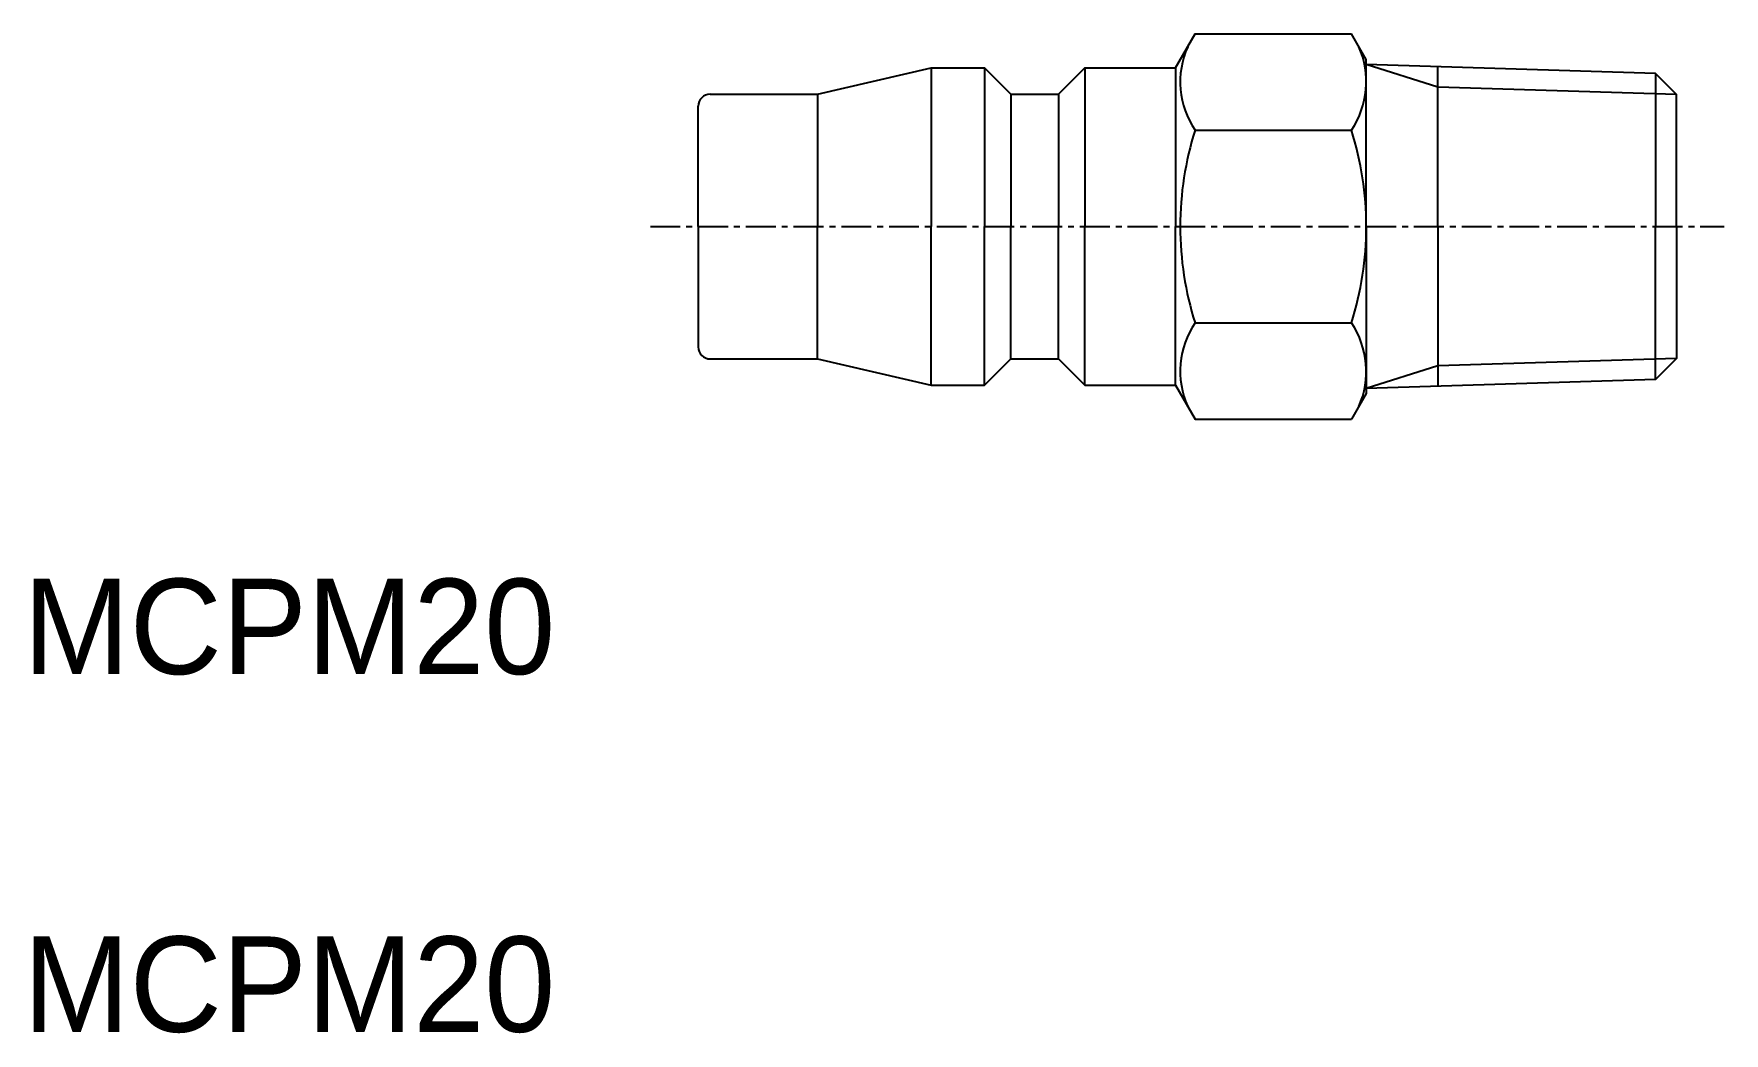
# Model space of a CAD drawing. Extents: x 94.7 to 165.6, y 34.1 to 76.
import ezdxf

# ---------------------------------------------------------------- set-up
doc = ezdxf.new("R2010")
doc.units = 0
doc.linetypes.add('CENTER', pattern=[2, 1.25, -0.25, 0.25, -0.25])
doc.layers.get('0').update_dxf_attribs({"linetype": 'CONTINUOUS'})
doc.layers.add('CENTER', color=1, linetype='CENTER')

msp = doc.modelspace()

# ---------------------------------------------------------------- linework, layer by layer
at = {"color": 7, "linetype": 'CONTINUOUS'}
for p, q in [((143.727, 75.989), (149.948, 75.989)), ((132.338, 74.556), (132.338, 67.906)), ((134.573, 74.556), (134.573, 67.906)), ((138.773, 74.556), (138.773, 67.906)), ((142.573, 74.556), (142.573, 67.906)), ((150.573, 67.906), (150.573, 74.703)), ((153.573, 67.906), (153.573, 74.61)), ((162.69, 74.325), (162.69, 67.906)), ((127.573, 73.456), (127.573, 67.906)), ((135.673, 73.456), (135.673, 67.906)), ((137.673, 73.456), (137.673, 67.906)), ((122.573, 67.906), (122.573, 72.956)), ((143.401, 71.948), (149.948, 71.948)), ((122.573, 67.906), (122.573, 62.856)), ((127.573, 62.356), (127.573, 67.906)), ((132.338, 61.256), (132.338, 67.906)), ((134.573, 61.256), (134.573, 67.906)), ((135.673, 62.356), (135.673, 67.906)), ((137.673, 62.356), (137.673, 67.906)), ((138.773, 61.256), (138.773, 67.906)), ((142.573, 61.256), (142.573, 67.906)), ((150.573, 67.906), (150.573, 61.109)), ((153.573, 67.906), (153.573, 61.203)), ((162.69, 61.488), (162.69, 67.906)), ((143.401, 63.865), (149.948, 63.865)), ((143.727, 59.824), (149.948, 59.824))]:
    msp.add_line(p, q, dxfattribs=at)
for points in [[(123.073, 73.456), (127.573, 73.456), (132.338, 74.556), (134.573, 74.556), (135.673, 73.456), (137.673, 73.456), (138.773, 74.556), (142.33, 74.556), (142.573, 74.556), (143.401, 75.989), (143.727, 75.989)], [(150.573, 67.906), (150.573, 74.906), (149.948, 75.989)], [(163.573, 67.906), (163.573, 73.441), (162.69, 74.325), (150.573, 74.703)], [(150.573, 67.906), (150.573, 60.906), (149.948, 59.824)], [(163.573, 67.906), (163.573, 62.372), (162.69, 61.488), (150.573, 61.109)], [(123.073, 62.356), (127.573, 62.356), (132.338, 61.256), (134.573, 61.256), (135.673, 62.356), (137.673, 62.356), (138.773, 61.256), (142.33, 61.256), (142.573, 61.256), (143.401, 59.824), (143.727, 59.824)]]:
    msp.add_lwpolyline(points, dxfattribs=at)
at = {"color": 3, "linetype": 'CONTINUOUS'}
for points in [[(163.573, 73.441), (153.573, 73.754), (150.573, 74.703)], [(163.573, 62.372), (153.573, 62.059), (150.573, 61.109)]]:
    msp.add_lwpolyline(points, dxfattribs=at)
at = {"color": 7, "linetype": 'CONTINUOUS'}
for centre, radius, start, end in [((146.385, 73.978), 3.61, 155.97932, 214.2285), ((146.964, 73.978), 3.61, 325.7715, 24.02068), ((123.073, 72.956), 0.5, 90, 180), ((156.15, 67.906), 13.375, 162.41204, 180), ((137.199, 67.906), 13.375, 0, 17.58795), ((156.15, 67.906), 13.375, 180, 197.58796), ((137.199, 67.906), 13.375, 342.41205, 0), ((146.385, 61.834), 3.61, 145.7715, 204.02068), ((146.964, 61.834), 3.61, 335.97932, 34.2285), ((123.073, 62.856), 0.5, 180, 270)]:
    msp.add_arc(centre, radius, start, end, dxfattribs=at)
at = {"layer": 'CENTER', "color": 1, "linetype": 'CENTER'}
msp.add_line((120.573, 67.906), (165.573, 67.906), dxfattribs=at)

# ---------------------------------------------------------------- texts
at = {"color": 7, "linetype": 'CONTINUOUS'}
for p in [(94.291, 49.138), (94.291, 34.138)]:
    msp.add_text('MCPM20', height=4, dxfattribs=at).set_placement(p)

doc.saveas('drawing.dxf')
